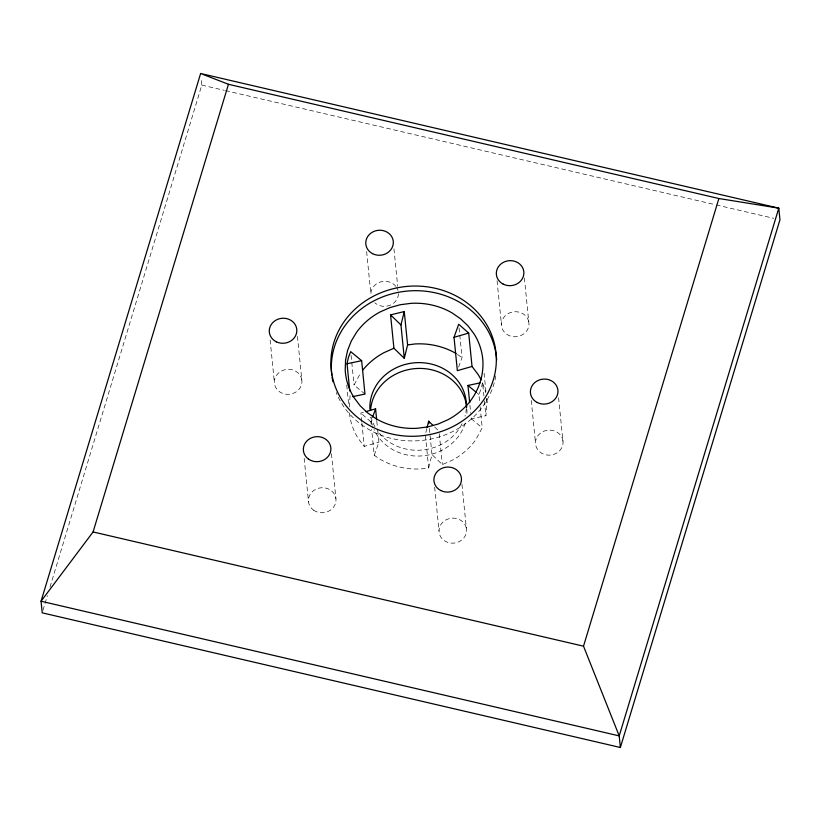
<?xml version="1.0" encoding="UTF-8"?>
<svg xmlns="http://www.w3.org/2000/svg" width="821" height="821" viewBox="0 0 821 821"><rect width="100%" height="100%" fill="white"/><g stroke="black" fill="none" stroke-linecap="round" stroke-linejoin="round"><path stroke-width="0.62" stroke-dasharray="4.11 3.08" d="M349.387 406.949L350.115 394.675M486.699 398.739A69.005 62.54 -5.7 0 1 487.007 402.413L485.899 415.724L471.295 418.813L470.802 413.876M426.848 428.49L425.34 434.566L428.665 467.939L421.224 468.904A69.005 62.54 -5.7 0 1 380.154 459.339L374.232 455.255L371.646 429.301M428.665 467.939L431.979 454.567L429.27 427.382M42.949 610.383L47.402 595.656M49.999 587.066L201.792 85.107L201.104 78.139M371.143 424.365L370.897 421.891L372.18 418.33M374.232 455.255L378.912 442.201L377.557 428.613M458.631 367.1L462.028 357.607L459.811 335.368M364.965 394.049L354.036 385.008L360.593 372.97M479.515 400.669L478.9 394.49L481.26 388.549L482.563 382.36L483.928 395.948M480.131 406.847L482.225 427.854L475.667 439.902A69.005 62.54 -5.7 0 1 452.155 460.273L442.355 464.604L431.979 454.567M361.763 421.696L360.901 413.045L363.344 412.337M349.438 412.901A69.005 62.54 -5.7 0 0 358.172 438.383L364.226 446.408L378.912 442.201M201.792 85.107L224.277 90.341M225.518 90.628L715.019 204.645M716.261 204.932L773.71 218.314M457.461 354.456L462.028 357.607M370.897 421.891L360.901 413.045M477.073 392.982L478.9 394.49M471.295 418.813L482.225 427.854M434.699 427.053L438.157 430.399M558.588 397.662L563.062 442.498A13.803 12.51 -5.7 0 1 542.291 453.561A13.803 12.51 -5.7 0 1 542.465 431.877A13.803 12.51 -5.7 0 1 563.062 442.498M524.393 278.001L528.991 324.079A13.803 12.51 -5.7 0 1 508.22 335.153A13.803 12.51 -5.7 0 1 508.394 313.468A13.803 12.51 -5.7 0 1 528.991 324.079M531.259 400.443L535.487 442.796M497.064 280.792L501.415 324.387M484.092 373.216L486.114 393.526M486.627 398.606L487.007 402.413M484.421 400.894L485.899 415.724M469.94 405.225L470.679 412.635M459.072 327.948L459.688 334.126M461.966 484.411L466.574 530.499A13.803 12.51 -5.7 0 1 445.803 541.573A13.803 12.51 -5.7 0 1 445.977 519.888A13.803 12.51 -5.7 0 1 466.574 530.499M439.266 433.714L442.355 464.604M434.648 487.202L438.999 530.797M393.957 248.835L397.682 286.201M366.628 251.626L370.856 293.969A13.803 12.51 -5.7 0 1 380.595 281.931A13.803 12.51 -5.7 0 1 395.999 286.519M376.808 421.194L377.434 427.372M361.887 422.928L364.226 446.408M351.07 355.349L354.036 385.008M346.729 385.07L348.751 405.379M331.448 453.756L335.922 498.604M297.459 336.415L301.933 381.252A13.803 12.51 -5.7 0 1 281.572 392.941A13.803 12.51 -5.7 0 1 280.946 371.277A13.803 12.51 -5.7 0 1 301.933 381.252M304.17 458.282L308.522 501.877M270.14 340.048L274.368 382.401M398.431 293.672A13.803 12.51 -5.7 0 1 389.821 305.33A13.803 12.51 -5.7 0 1 374.817 302.785M396.635 287.432A13.803 12.51 -5.7 0 1 397.99 290.439M466.923 409.422A48.295 43.78 -5.7 0 1 466.79 415.159M465.23 423.072A48.295 43.78 -5.7 0 1 421.501 455.932A48.295 43.78 -5.7 0 1 373.986 429.486M372.334 425.186A48.295 43.78 -5.7 0 1 370.682 417.335M482.676 383.304A69.005 62.54 -5.7 0 1 485.673 392.684M466.307 408.201A48.295 43.78 -5.7 0 1 464.973 416.155M462.069 423.78A48.295 43.78 -5.7 0 1 421.553 450.072A48.295 43.78 -5.7 0 1 377.465 430.738M374.971 426.797A48.295 43.78 -5.7 0 1 371.123 417.171M495.822 375.885A82.798 75.039 -5.7 0 1 421.943 440.436A82.798 75.039 -5.7 0 1 336.21 392.551M313.622 510.18A13.803 12.51 -5.7 0 0 335.851 501.867A13.803 12.51 -5.7 0 0 317.183 488.68A13.803 12.51 -5.7 0 0 313.622 510.18"/><path stroke-width="1.23" d="M349.746 390.96L347.037 363.775L348.35 357.587L350.7 351.645L361.64 360.686L364.965 394.049L352.804 396.625M404.281 358.305L400.956 324.931L404.26 311.559L390.58 314.895L393.916 348.258L404.281 358.305L407.596 344.933L404.26 311.559M427.146 427.279L428.654 421.194L432.975 425.381M200.632 73.5L41.05 601.229L42.21 612.835L620.368 747.5L779.95 219.771L778.79 208.165L200.632 73.5L228.454 84.286L718.888 198.518L778.79 208.165L619.208 735.893L620.368 747.5M718.888 198.518L583.515 646.178L619.208 735.893L41.05 601.229L93.081 531.946L228.454 84.286M372.601 417.14L375.577 408.837L365.797 411.639M472.034 366.453L457.348 370.661L454.023 337.298L458.703 324.244L468.699 333.09L472.034 366.453L478.089 374.489A69.005 62.54 -5.7 0 1 481.137 379.918M393.916 348.258L384.115 352.599A69.005 62.54 -5.7 0 0 362.666 370.25M454.023 337.298L468.699 333.09M347.037 363.775L361.64 360.686M469.694 402.752L467.96 385.449L480.131 382.873M407.596 344.933L415.046 343.958A69.005 62.54 -5.7 0 1 456.117 353.523M93.081 531.946L583.515 646.178M467.96 385.449L476.17 392.233M390.58 314.895L400.956 324.931M428.654 421.194L428.901 423.667M375.577 408.837L376.685 419.962M370.538 410.469A48.295 43.78 -5.7 0 1 417.817 368.444A48.295 43.78 -5.7 0 1 466.739 407.134M369.922 409.248A48.295 43.78 -5.7 0 1 417.858 362.625A48.295 43.78 -5.7 0 1 466.359 407.062M332.895 381.683A82.798 75.039 -5.7 0 1 332.084 377.219M331.787 374.971A82.798 75.039 -5.7 0 1 407.462 291.055A82.798 75.039 -5.7 0 1 496.664 360.039M345.569 360.009L345.21 369.83A69.005 62.54 -5.7 0 0 354.118 397.754L360.173 405.79L367.562 412.83L376.1 418.72A69.005 62.54 -5.7 0 0 417.171 428.285L427.905 426.889L438.301 423.985L448.102 419.644A69.005 62.54 -5.7 0 0 471.613 399.273C479.269 388.364 483.446 375.146 482.943 361.784A69.005 62.54 -5.7 0 0 474.035 333.86L467.98 325.834L460.591 318.794L452.063 312.904A69.005 62.54 -5.7 0 0 410.982 303.339L400.248 304.735L389.852 307.639L380.061 311.97A69.005 62.54 -5.7 0 0 356.54 332.341L351.306 341.033L347.622 350.331L345.569 360.009M503.119 284.076A13.803 12.51 -5.7 0 0 523.89 273.013A13.803 12.51 -5.7 0 0 503.304 262.392A13.803 12.51 -5.7 0 0 503.119 284.076M372.56 253.668A13.803 12.51 -5.7 0 0 393.331 242.606A13.803 12.51 -5.7 0 0 372.734 231.984A13.803 12.51 -5.7 0 0 372.56 253.668M276.472 341.875A13.803 12.51 -5.7 0 0 296.833 330.186A13.803 12.51 -5.7 0 0 275.846 320.211A13.803 12.51 -5.7 0 0 276.472 341.875M308.522 459.103A13.803 12.51 -5.7 0 0 330.75 450.801A13.803 12.51 -5.7 0 0 312.093 437.603A13.803 12.51 -5.7 0 0 308.522 459.103M440.703 490.496A13.803 12.51 -5.7 0 0 461.474 479.433A13.803 12.51 -5.7 0 0 440.877 468.812A13.803 12.51 -5.7 0 0 440.703 490.496M537.191 402.495A13.803 12.51 -5.7 0 0 557.962 391.432A13.803 12.51 -5.7 0 0 537.375 380.811A13.803 12.51 -5.7 0 0 537.191 402.495M373.124 427.382A82.798 75.039 -5.7 0 0 496.336 358.798A82.798 75.039 -5.7 0 0 371.379 297.325A82.798 75.039 -5.7 0 0 373.124 427.382"/></g></svg>
